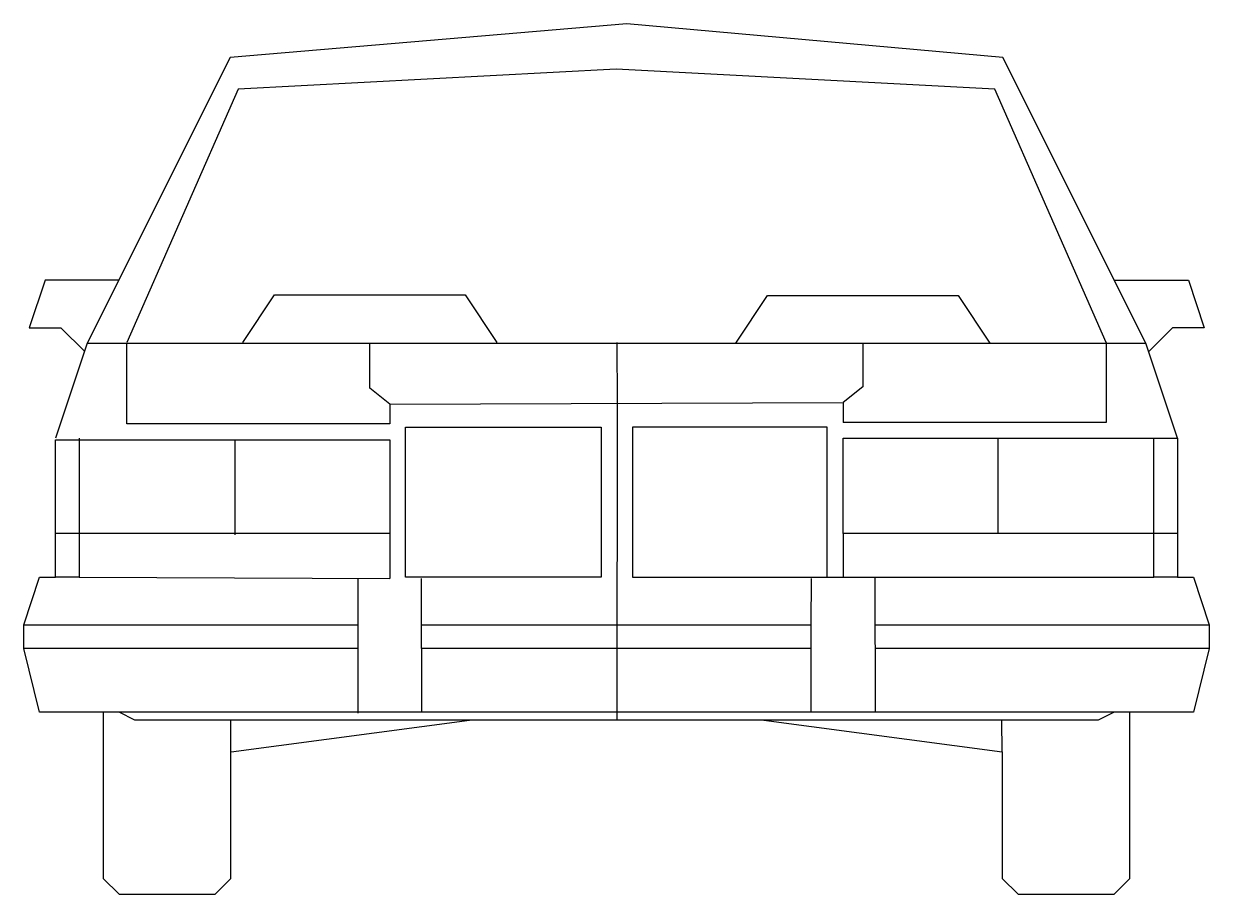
# Model space of a CAD drawing. Extents: x -1214 to 689, y 22 to 1420.
import ezdxf

# ---------------------------------------------------------------- set-up
doc = ezdxf.new("R2010")
doc.units = 0
doc.header["$MEASUREMENT"] = 0
doc.layers.add('LX-CAR', color=6, linetype='CONTINUOUS')

msp = doc.modelspace()

# ---------------------------------------------------------------- linework, layer by layer
at = {"layer": 'LX-CAR'}
for p, q in [((-245.8, 1419.5), (-882.7, 1365.3)), ((357.4, 1365.3), (-245.8, 1419.5)), ((-882.7, 1365.3), (-1112, 906.7)), ((586.7, 906.7), (357.4, 1365.3)), ((-263.4, 1346.3), (-869.9, 1314.4)), ((344.7, 1314.4), (-263.4, 1346.3)), ((-869.9, 1314.4), (-1048.3, 907.5)), ((523, 907.5), (344.7, 1314.4)), ((-1179.7, 1007.9), (-1205.2, 931.4)), ((-1061.4, 1007.9), (-1179.7, 1007.9)), ((536.2, 1007.9), (655.1, 1007.9)), ((655.1, 1007.9), (680.6, 931.4)), ((-862.4, 907.5), (-811.4, 983.9)), ((-811.4, 983.9), (-505.7, 983.9)), ((-505.7, 983.9), (-454.7, 907.5)), ((-71.1, 906.7), (-20.1, 983.1)), ((-20.1, 983.1), (285.7, 983.1)), ((285.7, 983.1), (336.6, 906.7)), ((-1205.2, 931.4), (-1154.2, 931.4)), ((-1154.2, 931.4), (-1116, 893.2)), ((629.7, 931.4), (591.4, 893.2)), ((680.6, 931.4), (629.7, 931.4)), ((-1112, 906.7), (-1163, 753.8)), ((-1112, 906.7), (586.7, 906.7)), ((-1048.3, 777), (-1048.3, 906.7)), ((-658.5, 834.2), (-658.5, 906.7)), ((-261, 810), (-261.8, 907.5)), ((132.8, 906.7), (132.8, 836.6)), ((523, 907.5), (523, 779.3)), ((637.7, 753.8), (586.7, 906.7)), ((-626.6, 808.8), (-658.5, 834.2)), ((132.8, 836.6), (101, 811.2)), ((-626.6, 808.8), (101, 811.2)), ((-626.6, 808.8), (-626.6, 777)), ((-261.8, 301.5), (-261, 810)), ((101, 811.2), (101, 779.3)), ((-626.6, 777), (-1048.3, 777)), ((-601.2, 530.9), (-601.2, 771.7)), ((-601.2, 771.7), (-287.5, 771.7)), ((-287.5, 771.7), (-287.5, 530.9)), ((-236.7, 771.7), (-236.7, 530.9)), ((75.5, 771.7), (-236.7, 771.7)), ((75.5, 530.9), (75.5, 771.7)), ((523, 779.3), (101, 779.3)), ((-1163, 600.9), (-1163, 751.5)), ((-1163, 751.5), (-626.6, 751.5)), ((-1124.7, 753.8), (-1124.7, 530.9)), ((-875.1, 751.5), (-875.1, 598.6)), ((-626.6, 751.5), (-626.6, 600.9)), ((101, 600.9), (101, 753.8)), ((101, 753.8), (637.7, 753.8)), ((349.4, 753.8), (349.4, 600.9)), ((599.5, 530.9), (599.5, 753.8)), ((637.7, 753.8), (637.7, 600.9)), ((-626.6, 600.9), (-1163, 600.9)), ((-1163, 530.9), (-1163, 600.9)), ((-626.6, 600.9), (-626.6, 528.5)), ((637.7, 600.9), (101, 600.9)), ((101, 600.9), (101, 530.9)), ((637.7, 600.9), (637.7, 530.9)), ((-1213.9, 454.4), (-1188.4, 530.9)), ((-1188.4, 530.9), (-1163, 530.9)), ((-1124.7, 530.9), (-1163, 530.9)), ((-1124.7, 530.9), (-626.6, 528.5)), ((-677.6, 528.5), (-677.6, 312.3)), ((-287.5, 530.9), (-601.2, 530.9)), ((-575.7, 416.2), (-575.7, 528.5)), ((-236.7, 530.9), (75.5, 530.9)), ((50, 454.4), (50.4, 528.5)), ((75.5, 530.9), (599.5, 530.9)), ((151.9, 530.9), (152.3, 314.3)), ((637.7, 530.9), (599.5, 530.9)), ((637.7, 530.9), (663.2, 530.9)), ((663.2, 530.9), (688.6, 454.4)), ((-1213.9, 416.2), (-1213.9, 454.4)), ((-1213.9, 454.4), (-677.6, 454.4)), ((-575.7, 454.4), (50, 454.4)), ((50, 416.2), (50, 454.4)), ((151.9, 454.4), (688.6, 454.4)), ((688.6, 454.4), (688.6, 416.2)), ((-1188.4, 314.3), (-1213.9, 416.2)), ((-677.6, 416.2), (-1213.9, 416.2)), ((50, 416.2), (-575.7, 416.2)), ((-575.7, 416.2), (-575.7, 314.3)), ((50, 314.3), (50, 416.2)), ((688.6, 416.2), (151.9, 416.2)), ((688.6, 416.2), (663.2, 314.3)), ((663.2, 314.3), (-1188.4, 314.3)), ((-1086.5, 314.3), (-1086.5, 47.1)), ((-1035.6, 301.5), (-1061, 314.3)), ((535.8, 314.3), (510.3, 301.5)), ((561.2, 47.1), (561.2, 314.3)), ((510.3, 301.5), (-1035.6, 301.5)), ((-881.5, 47.1), (-881.5, 301.5)), ((-881.1, 250.6), (-498.8, 301.5)), ((-26, 301.5), (356.2, 250.6)), ((356.2, 250.6), (355.8, 301.5)), ((356.2, 250.6), (356.2, 47.1)), ((-1086.5, 47.1), (-1061, 21.6)), ((-906.9, 21.6), (-881.5, 47.1)), ((356.2, 47.1), (381.7, 21.6)), ((535.8, 21.6), (561.2, 47.1)), ((-1061, 21.6), (-906.9, 21.6)), ((381.7, 21.6), (535.8, 21.6))]:
    msp.add_line(p, q, dxfattribs=at)

doc.saveas('drawing.dxf')
